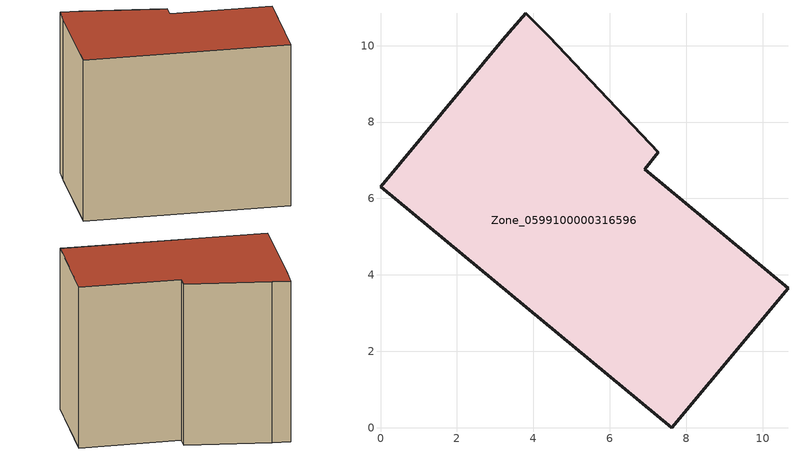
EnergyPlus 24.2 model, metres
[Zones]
Zone_0599100000316596
 floor ground (C_G): 0,6.31 3.19,10.16 3.79,10.85 4.41,10.24 7.27,7.21 6.91,6.77 10.66,3.66 7.62,0 z0
 wall outside (C_F): 3.19,10.16 0,6.31 7.62,0 10.66,3.66 6.91,6.77 7.27,7.21 4.41,10.24 3.79,10.85 3.19,10.16 z0:8.16
 roof outside (C_R): 7.27,7.21 4.41,10.24 3.79,10.85 3.19,10.16 0,6.31 7.62,0 10.66,3.66 6.91,6.77 z8.16
[BUILDING]
Pand.0599100000316596: North Axis=0; Terrain=City; Loads Convergence Tolerance Value=0.04; Temperature Convergence Tolerance Value=0.4; Solar Distribution=FullExterior; Maximum Number of Warmup Days=25; Minimum Number of Warmup Days=1
[Site:Location]
Rotterdam.The.Hague.AP_ZH_NLD Design_Conditions: Latitude=51.96; Longitude=4.45; Time Zone=1; Elevation=-4.5
[SITE:GROUNDTEMPERATURE:BUILDINGSURFACE]
18, 18, 18, 18, 18, 18, 18, 18, 18, 18, 18, 18
[MATERIAL] Thermal Absorptance=0.9; Solar Absorptance=0.7; Visible Absorptance=0.7
Name | Roughness | Thickness | Conductivity | Density | Specific Heat
G.TC.1992-2005 | MediumSmooth | 0.15 | 0.06 | 540 | 1210
F.TC.1992-2005 | Rough | 0.3 | 0.12 | 1920 | 840
R.TC.1992-2005 | MediumRough | 0.2 | 0.08 | 1500 | 1000
[CONSTRUCTION]
C_G: G.TC.1992-2005
C_F: F.TC.1992-2005
C_R: R.TC.1992-2005
[ZONE]
Zone_0599100000316596: Type=1; Multiplier=1; Ceiling Height=Autocalculate; Volume=Autocalculate; Floor Area=autocalculate; Part of Total Floor Area=Yes
[ZONEINFILTRATION:DESIGNFLOWRATE]
Infil_Zone_0599100000316596: Zone or ZoneList or Space or SpaceList=Zone_0599100000316596; Schedule=AlwaysOn; Design Flow Rate Calculation Method=Flow/Area; Flow Rate per Floor Area=0.0015; Constant Term Coefficient=1; Temperature Term Coefficient=0; Velocity Term Coefficient=0; Velocity Squared Term Coefficient=0
[HVACTEMPLATE:ZONE:IDEALLOADSAIRSYSTEM]
Zone_0599100000316596: Maximum Heating Supply Air Temperature=50; Minimum Cooling Supply Air Temperature=13; Maximum Heating Supply Air Humidity Ratio=0.0156; Minimum Cooling Supply Air Humidity Ratio=0.0077; Heating Limit=NoLimit; Cooling Limit=NoLimit; Dehumidification Control Type=ConstantSensibleHeatRatio; Cooling Sensible Heat Ratio=0.7; Dehumidification Setpoint=60; Humidification Control Type=None; Humidification Setpoint=30; Outdoor Air Method=None; Outdoor Air Flow Rate per Person=0.00944; Outdoor Air Flow Rate per Zone Floor Area=0; Outdoor Air Flow Rate per Zone=0; Demand Controlled Ventilation Type=None; Outdoor Air Economizer Type=NoEconomizer; Heat Recovery Type=None; Sensible Heat Recovery Effectiveness=0.7; Latent Heat Recovery Effectiveness=0.65
[ZONECONTROL:THERMOSTAT]
ThermostatControl_Zone_0599100000316596: Zone or ZoneList=Zone_0599100000316596; Control Type Schedule=DualSetpointControlType; Control 1=Thermostat_Zone_0599100000316596; Temperature Difference Between Cutout And Setpoint=0
[THERMOSTATSETPOINT:DUALSETPOINT]
Thermostat_Zone_0599100000316596: Heating Setpoint Temperature Schedule=HeatingSetpoint_Zone_0599100000316596; Cooling Setpoint Temperature Schedule=CoolingSetpoint_Zone_0599100000316596
[SCHEDULE:COMPACT]
HeatingSetpoint_Zone_0599100000316596: Through: 12/31, For: AllDays, Until: 24:00, 21
CoolingSetpoint_Zone_0599100000316596: Through: 12/31, For: AllDays, Until: 24:00, 24
DualSetpointControlType: Through: 12/31, For: AllDays, Until: 24:00, 4
AlwaysOn: Through: 12/31, For: AllDays, Until: 24:00, 1
